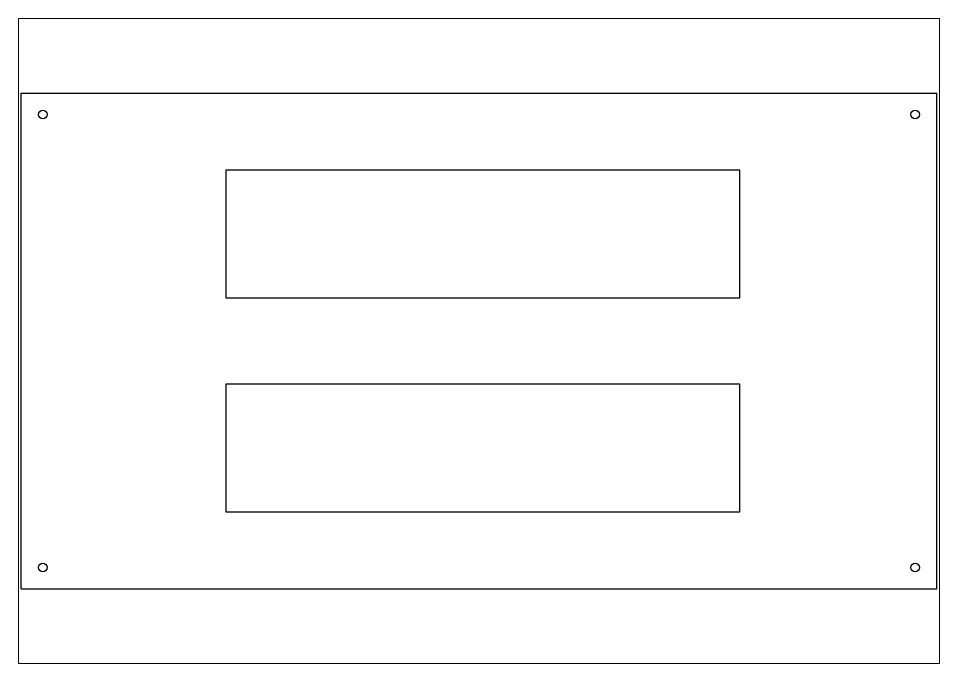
# Paper-space layout 'Layout1' of a CAD drawing. Header units: millimetres. Extents: x 29 to 259, y 20 to 181.
# The model-space entities are those that its viewports show. They can reach past a viewport. Long polylines and large blocks are cut down to what shows.
import ezdxf

# ---------------------------------------------------------------- set-up
doc = ezdxf.new("R2010")
doc.units = ezdxf.units.MM

msp = doc.modelspace()

# ---------------------------------------------------------------- linework, layer by layer
at = {"color": 7, "linetype": 'Continuous', "lineweight": 25}
for p, q in [((4.07, 234.23), (429.07, 234.23)), ((4.07, 4.23), (4.07, 234.23)), ((429.07, 4.23), (429.07, 234.23)), ((337.67, 198.47), (99.07, 198.47)), ((99.07, 198.47), (99.07, 139.23)), ((337.67, 139.23), (337.67, 198.47)), ((99.07, 139.23), (337.67, 139.23)), ((337.67, 99.23), (99.07, 99.23)), ((99.07, 99.23), (99.07, 39.99)), ((337.67, 39.99), (337.67, 99.23)), ((99.07, 39.99), (337.67, 39.99)), ((4.07, 4.23), (429.07, 4.23))]:
    msp.add_line(p, q, dxfattribs=at)
for centre in [(14.07, 224.23), (419.07, 224.23), (14.07, 14.23), (419.07, 14.23)]:
    msp.add_circle(centre, 2, dxfattribs=at)

psp = doc.layouts.get("Layout1")

# ---------------------------------------------------------------- viewports
at = {"layer": '0'}
psp.add_viewport(center=(143.93, 100.71), size=(230.29, 161.1376), view_center_point=(216.57, 119.23), view_height=299.2069, dxfattribs=at)

doc.saveas('drawing.dxf')
